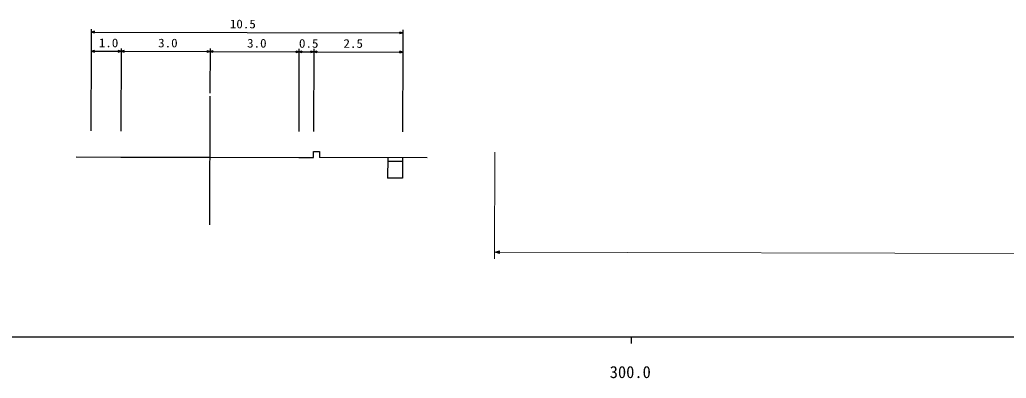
# Model space of a CAD drawing. Units: millimetres, scale not verified. Extents: x 40000 to 680000, y 20000 to 380000.
# Drawn here: x 275200 to 424899, y 198715 to 253169 of the extents above; entities that cross this region are included whole.
import ezdxf
from ezdxf.enums import TextEntityAlignment as Align

# ---------------------------------------------------------------- set-up
doc = ezdxf.new("R2010")
doc.units = ezdxf.units.MM
doc.header["$LTSCALE"] = 1000
for name, color, linetype, lineweight in [('M-BGD', 7, 'Continuous', 25), ('M-STR-HTXT', 7, 'Continuous', 13), ('M-TTL-BAND', 7, 'Continuous', 25)]:
    doc.layers.add(name, color=color, linetype=linetype, lineweight=lineweight)
doc.styles.add('ＭＳ ゴシック', font='')
doc.styles.get('ＭＳ ゴシック').set_extended_font_data('MS Gothic')

# ---------------------------------------------------------------- blocks, each defined once
blk = doc.blocks.new('BUHIN2091')
at = {"color": 7, "linetype": 'Continuous', "lineweight": 25}
for points in [[(0, 0), (109, -451), (308, -346)], [(43, -82), (265, -337), (126, -410)], [(64, -122), (243, -330), (133, -387)], [(85, -162), (220, -323), (140, -365)], [(106, -202), (197, -316), (147, -342)]]:
    blk.add_lwpolyline(points, close=True, dxfattribs=at)
for points in [[(21, -41), (288, -344), (119, -433), (22, -42)], [(164, -314), (127, -243), (174, -309), (154, -319), (127, -243)]]:
    blk.add_lwpolyline(points, dxfattribs=at)
blk = doc.blocks.new('BUHIN2101')
at = {"color": 7, "linetype": 'Continuous', "lineweight": 25}
for points in [[(0, 0), (-109, 451), (-308, 346)], [(-43, 82), (-265, 337), (-126, 410)], [(-64, 122), (-243, 330), (-133, 387)], [(-85, 162), (-220, 323), (-140, 365)], [(-106, 202), (-197, 316), (-147, 342)]]:
    blk.add_lwpolyline(points, close=True, dxfattribs=at)
for points in [[(-21, 41), (-288, 344), (-119, 433), (-22, 42)], [(-164, 314), (-127, 243), (-174, 309), (-154, 319), (-127, 243)]]:
    blk.add_lwpolyline(points, dxfattribs=at)
blk = doc.blocks.new('BUHIN2131')
at = {"color": 7, "linetype": 'Continuous', "lineweight": 13}
for points in [[(0, 0), (182, -751), (514, -577)], [(71, -136), (442, -562), (210, -684)], [(106, -203), (405, -550), (222, -646)], [(142, -271), (367, -538), (234, -608)], [(177, -337), (329, -526), (246, -570)]]:
    blk.add_lwpolyline(points, close=True, dxfattribs=at)
for points in [[(36, -68), (480, -574), (198, -722), (37, -70)], [(274, -523), (212, -405), (291, -515), (257, -532), (212, -405)]]:
    blk.add_lwpolyline(points, dxfattribs=at)

msp = doc.modelspace()

# ---------------------------------------------------------------- linework, layer by layer
at = {"layer": 'M-BGD'}
for p, q in [((286073, 248169), (286082, 251750)), ((333332, 251630), (333325, 248708)), ((286081, 251300), (333331, 251180)), ((286043, 236272), (286075, 248828)), ((290575, 248817), (290543, 236261)), ((304075, 248782), (304058, 242035)), ((317575, 248748), (317543, 236192)), ((319825, 248742), (319793, 236187)), ((333325, 248708), (333293, 236152)), ((286074, 248378), (290574, 248367)), ((290574, 248367), (304074, 248332)), ((304074, 248332), (317574, 248298)), ((317574, 248298), (319824, 248292)), ((319824, 248292), (333324, 248258)), ((304056, 241549), (304007, 222035)), ((283783, 232329), (290533, 232311)), ((290533, 232311), (304033, 232277)), ((304033, 232277), (317533, 232243)), ((317533, 232243), (319783, 232237)), ((319783, 232237), (319785, 233137)), ((319785, 233137), (320685, 233135)), ((320685, 233135), (320683, 232235)), ((337001, 232194), (320683, 232235)), ((331033, 232209), (331025, 229123)), ((333283, 232203), (333275, 229118)), ((333281, 231615), (331031, 231621)), ((333275, 229118), (331025, 229123))]:
    msp.add_line(p, q, dxfattribs=at)
at = {"layer": 'M-STR-HTXT'}
for p, q in [((347277, 233064), (347236, 216861)), ((347239, 217861), (521292, 217420))]:
    msp.add_line(p, q, dxfattribs=at)
at = {"layer": 'M-TTL-BAND'}
for p, q in [((40000, 205000), (579000, 205000)), ((368000, 205000), (368000, 204000))]:
    msp.add_line(p, q, dxfattribs=at)

# ---------------------------------------------------------------- block references
at = {"layer": 'M-BGD', "rotation": 62.2118}
for name, p in [('BUHIN2091', (286081, 251300)), ('BUHIN2101', (333331, 251180)), ('BUHIN2091', (286074, 248378)), ('BUHIN2101', (290574, 248367)), ('BUHIN2091', (290574, 248367)), ('BUHIN2101', (304074, 248332)), ('BUHIN2091', (304074, 248332)), ('BUHIN2101', (317574, 248298)), ('BUHIN2091', (317574, 248298)), ('BUHIN2101', (319824, 248292)), ('BUHIN2091', (319824, 248292)), ('BUHIN2101', (333324, 248258))]:
    msp.add_blockref(name, p, dxfattribs=at)
at = {"layer": 'M-STR-HTXT', "rotation": 62.2118}
msp.add_blockref('BUHIN2131', (347239, 217861), dxfattribs=at)

# ---------------------------------------------------------------- texts
at = {"layer": 'M-BGD', "style": 'ＭＳ ゴシック', "width": 1.1}
for s, p in [('10.5', (307077, 251472)), ('1.0', (287195, 248600)), ('3.0', (296195, 248577)), ('3.0', (309695, 248543)), ('0.5', (317569, 248523)), ('2.5', (324319, 248506))]:
    msp.add_text(s, height=1320, rotation=359.855, dxfattribs=at).set_placement(p, align=Align.BOTTOM_LEFT)
at = {"layer": 'M-TTL-BAND', "style": 'ＭＳ ゴシック'}
msp.add_text('300.0', height=1833, dxfattribs=at).set_placement((367844, 198195), align=Align.BOTTOM_CENTER)

doc.saveas('drawing.dxf')
